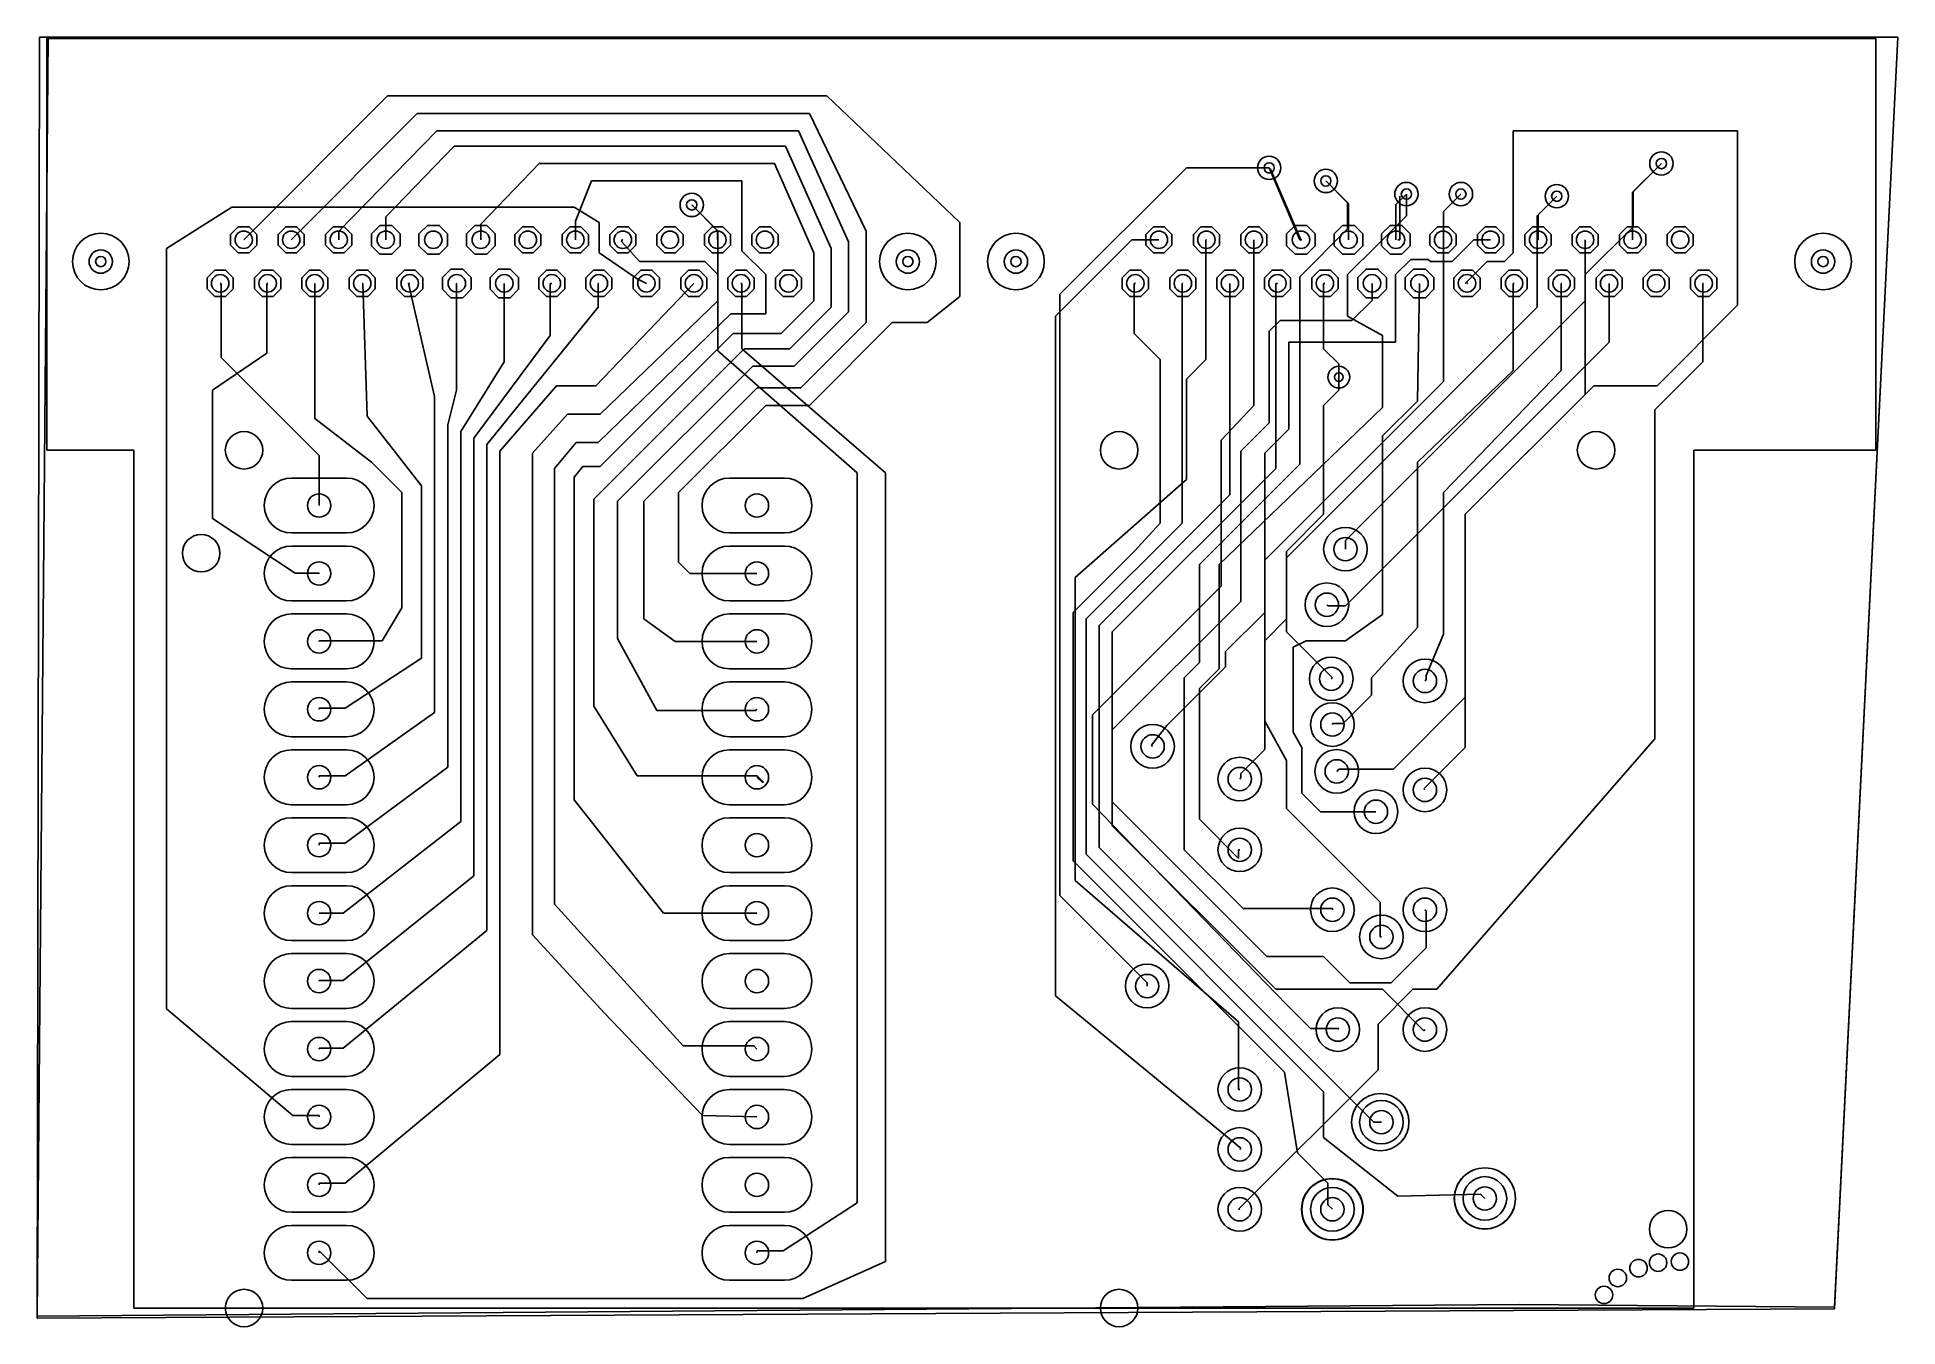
# Model space of a CAD drawing. Extents: x -1 to 108, y 1 to 77.
import ezdxf

# ---------------------------------------------------------------- set-up
doc = ezdxf.new("R2010")
doc.units = 0
for name, color, linetype in [('1', 14, 'CONTINUOUS'), ('16', 174, 'CONTINUOUS'), ('17', 94, 'CONTINUOUS'), ('18', 94, 'CONTINUOUS'), ('20', 178, 'CONTINUOUS'), ('44', 251, 'CONTINUOUS')]:
    doc.layers.add(name, color=color, linetype=linetype)

# ---------------------------------------------------------------- blocks, each defined once
blk = doc.blocks.new('ROUNDP')
blk.add_circle((0, 0), 0.5)
blk = doc.blocks.new('OCTAGONP')
blk.add_lwpolyline([(-0.5, -0.2071), (-0.5, 0.2071), (-0.2071, 0.5), (0.2071, 0.5), (0.5, 0.2071), (0.5, -0.2071), (0.2071, -0.5), (-0.2071, -0.5)], close=True)
blk = doc.blocks.new('LONGP100')
blk.add_lwpolyline([(-0.5, -0.5), (0.5, -0.5, 1), (0.5, 0.5), (-0.5, 0.5, 1)], format="xyb", close=True)
blk = doc.blocks.new('ROUNDV')
blk.add_circle((0, 0), 0.5)

msp = doc.modelspace()

# ---------------------------------------------------------------- linework, layer by layer
at = {"layer": '1'}
for p, q in [((-0.555, 1.905), (-0.428, 76.578)), ((-0.428, 76.578), (107.885, 76.578)), ((107.885, 76.578), (104.202, 2.445)), ((85.471, 64.008), (85.471, 71.12)), ((85.471, 71.12), (98.552, 71.12)), ((98.552, 71.12), (98.552, 60.96)), ((59.055, 61.595), (66.421, 68.961)), ((71.247, 68.961), (66.421, 68.961)), ((73.025, 64.77), (71.247, 68.961)), ((94.107, 69.215), (92.456, 67.564)), ((74.549, 68.199), (75.819, 66.929)), ((78.867, 64.77), (78.867, 67.31)), ((79.248, 67.437), (79.248, 66.167)), ((82.423, 67.437), (81.407, 66.421)), ((88.011, 67.31), (86.868, 66.167)), ((92.456, 67.564), (92.456, 65.532)), ((6.985, 64.262), (10.795, 66.675)), ((10.795, 66.675), (30.734, 66.675)), ((30.734, 66.675), (32.1945, 65.786)), ((37.592, 66.802), (39.116, 65.278)), ((75.819, 66.929), (75.819, 65.405)), ((79.248, 66.167), (77.851, 64.77)), ((81.407, 66.421), (81.407, 56.515)), ((86.868, 66.167), (86.868, 60.833)), ((32.1945, 65.786), (32.1945, 64.008)), ((39.116, 65.278), (39.116, 58.293)), ((73.025, 62.611), (75.819, 65.405)), ((89.662, 62.738), (92.456, 65.532)), ((6.985, 19.939), (6.985, 64.262)), ((32.1945, 64.008), (34.417, 62.484)), ((73.152, 64.77), (73.025, 64.77)), ((75.819, 62.738), (77.5335, 64.4525)), ((77.5335, 64.4525), (77.851, 64.77)), ((78.74, 64.77), (78.867, 64.77)), ((84.963, 63.5), (85.471, 64.008)), ((82.7405, 62.2935), (83.947, 63.5)), ((83.947, 63.5), (84.963, 63.5)), ((10.16, 62.23), (10.1092, 62.23)), ((10.16, 57.912), (10.16, 62.23)), ((34.417, 62.484), (34.9504, 62.23)), ((40.513, 62.23), (40.4622, 62.23)), ((40.513, 58.42), (40.513, 62.23)), ((63.373, 59.309), (63.373, 62.23)), ((63.373, 62.23), (63.4492, 62.23)), ((66.167, 48.26), (66.167, 62.23)), ((66.167, 62.23), (66.2178, 62.23)), ((68.961, 49.911), (68.961, 62.23)), ((71.628, 51.435), (71.628, 62.23)), ((71.628, 62.23), (71.7296, 62.23)), ((73.025, 51.689), (73.025, 62.611)), ((74.422, 58.42), (74.422, 62.23)), ((74.422, 62.23), (74.4982, 62.23)), ((75.819, 60.325), (75.819, 62.738)), ((82.677, 62.23), (82.7405, 62.2935)), ((82.804, 62.23), (82.7405, 62.2935)), ((82.804, 62.23), (82.7786, 62.23)), ((89.662, 61.214), (89.662, 62.738)), ((91.059, 58.801), (91.059, 62.23)), ((59.055, 26.543), (59.055, 61.595)), ((72.263, 46.228), (86.868, 60.833)), ((75.692, 47.244), (89.662, 61.214)), ((98.552, 60.96), (93.853, 56.261)), ((77.851, 59.182), (75.819, 60.325)), ((64.897, 57.785), (63.373, 59.309)), ((75.692, 43.434), (91.059, 58.801)), ((77.851, 54.991), (77.851, 59.182)), ((15.875, 52.197), (10.16, 57.912)), ((47.244, 51.181), (39.116, 58.293)), ((48.895, 51.181), (40.513, 58.42)), ((64.897, 48.26), (64.897, 57.785)), ((75.311, 57.531), (74.422, 58.42)), ((75.311, 56.769), (75.311, 57.531)), ((70.993, 46.101), (81.407, 56.515)), ((90.17, 56.261), (82.677, 48.768)), ((93.853, 56.261), (90.17, 56.261)), ((68.326, 45.847), (77.851, 54.991)), ((15.875, 49.28), (15.875, 52.197)), ((47.244, 8.636), (47.244, 51.181)), ((48.895, 5.207), (48.895, 51.181)), ((62.103, 41.91), (71.628, 51.435)), ((67.183, 45.847), (73.025, 51.689)), ((61.341, 42.291), (68.961, 49.911)), ((60.579, 42.672), (66.167, 48.26)), ((63.373, 46.609), (64.897, 48.26)), ((82.677, 48.768), (82.677, 35.179)), ((75.692, 46.736), (75.692, 47.244)), ((59.817, 43.053), (63.373, 46.609)), ((67.183, 40.132), (67.183, 45.847)), ((68.326, 39.751), (68.326, 45.847)), ((70.993, 35.052), (70.993, 46.101)), ((72.263, 41.91), (72.263, 46.228)), ((74.676, 43.434), (74.6125, 43.4975)), ((74.676, 43.434), (75.692, 43.434)), ((59.817, 28.575), (59.817, 43.053)), ((60.579, 28.956), (60.579, 42.672)), ((61.341, 29.337), (61.341, 42.291)), ((62.103, 30.607), (62.103, 41.91)), ((74.93, 39.243), (72.263, 41.91)), ((66.294, 39.243), (67.183, 40.132)), ((66.294, 29.21), (66.294, 39.243)), ((67.183, 38.608), (68.326, 39.751)), ((74.93, 39.243), (74.8665, 39.1795)), ((67.183, 30.988), (67.183, 38.608)), ((69.596, 33.655), (70.993, 35.052)), ((80.264, 32.766), (82.677, 35.179)), ((69.596, 33.401), (69.596, 33.655)), ((69.596, 33.401), (69.5325, 33.3375)), ((80.264, 32.766), (80.3275, 32.7025)), ((71.628, 21.082), (62.103, 30.607)), ((69.469, 28.702), (67.183, 30.988)), ((77.343, 13.335), (61.341, 29.337)), ((72.136, 16.256), (59.817, 28.575)), ((74.422, 15.113), (60.579, 28.956)), ((69.723, 25.781), (66.294, 29.21)), ((69.469, 29.21), (69.469, 28.702)), ((69.469, 29.21), (69.5325, 29.21)), ((64.135, 21.463), (59.055, 26.543)), ((74.93, 25.781), (69.723, 25.781)), ((74.93, 25.781), (74.93, 25.7175)), ((64.135, 21.2725), (64.135, 21.463)), ((77.851, 21.082), (71.628, 21.082)), ((80.264, 18.669), (77.851, 21.082)), ((14.351, 13.716), (6.985, 19.939)), ((80.264, 18.669), (80.3275, 18.7325)), ((72.898, 11.557), (72.136, 16.256)), ((74.422, 12.446), (74.422, 15.113)), ((15.875, 13.716), (14.351, 13.716)), ((15.875, 13.716), (15.875, 13.64)), ((77.7875, 13.335), (77.343, 13.335)), ((78.74, 9.017), (74.422, 12.446)), ((74.676, 9.779), (72.898, 11.557)), ((74.676, 8.509), (74.676, 9.779)), ((83.566, 9.144), (78.74, 9.017)), ((83.82, 8.89), (83.566, 9.144)), ((42.926, 5.842), (47.244, 8.636)), ((74.93, 8.255), (74.676, 8.509)), ((15.875, 5.842), (18.669, 3.048)), ((15.875, 5.842), (15.875, 5.72)), ((41.402, 5.842), (41.395, 5.72)), ((41.402, 5.842), (42.926, 5.842)), ((44.069, 3.048), (48.895, 5.207)), ((104.202, 2.445), (-0.555, 1.905)), ((18.669, 3.048), (44.069, 3.048))]:
    msp.add_line(p, q, dxfattribs=at)
for centre, radius in [((77.724, 13.335), 1.6704), ((74.93, 8.255), 1.778), ((83.82, 8.89), 1.778)]:
    msp.add_circle(centre, radius, dxfattribs=at)
at = {"layer": '16'}
for p, q in [((-0.555, 2.032), (0.08, 76.578)), ((0.08, 76.578), (107.885, 76.578)), ((107.885, 76.578), (104.202, 2.557)), ((19.8628, 73.152), (11.4808, 64.77)), ((45.466, 73.152), (19.8628, 73.152)), ((53.213, 65.786), (45.466, 73.152)), ((21.59, 72.136), (14.2494, 64.77)), ((44.45, 72.136), (21.59, 72.136)), ((47.752, 65.278), (44.45, 72.136)), ((17.018, 65.278), (22.733, 71.12)), ((22.733, 71.12), (43.815, 71.12)), ((43.815, 71.12), (46.736, 64.643)), ((19.7612, 66.1162), (23.749, 70.231)), ((23.749, 70.231), (43.053, 70.231)), ((43.053, 70.231), (45.72, 64.262)), ((25.2984, 65.6844), (28.702, 69.215)), ((28.702, 69.215), (42.418, 69.215)), ((42.418, 69.215), (44.704, 64.008)), ((71.3232, 68.8848), (71.247, 68.961)), ((73.1012, 64.77), (71.3232, 68.8848)), ((92.4306, 67.5386), (94.107, 69.215)), ((30.8102, 65.8622), (31.75, 68.199)), ((31.75, 68.199), (40.513, 68.199)), ((40.513, 68.199), (40.513, 64.135)), ((75.8698, 66.8782), (74.549, 68.199)), ((78.6384, 66.8274), (79.248, 67.437)), ((81.407, 66.421), (82.423, 67.437)), ((86.9188, 66.2178), (88.011, 67.31)), ((92.4306, 64.77), (92.4306, 67.5386)), ((39.0906, 65.3034), (37.592, 66.802)), ((75.8698, 64.77), (75.8698, 66.8782)), ((78.6384, 64.77), (78.6384, 66.8274)), ((81.407, 64.77), (81.407, 66.421)), ((86.9188, 64.77), (86.9188, 66.2178)), ((17.018, 64.77), (17.018, 65.278)), ((19.7612, 64.77), (19.7612, 66.1162)), ((25.2984, 64.77), (25.2984, 65.6844)), ((30.8102, 64.77), (30.8102, 65.8622)), ((39.0906, 64.77), (39.0906, 65.3034)), ((47.752, 59.944), (47.752, 65.278)), ((53.213, 61.468), (53.213, 65.786)), ((33.528, 64.77), (33.5788, 64.77)), ((33.528, 64.77), (33.528, 64.643)), ((33.528, 64.643), (34.544, 63.5)), ((40.513, 64.135), (41.91, 62.738)), ((44.704, 64.008), (44.704, 61.214)), ((45.72, 64.262), (45.72, 60.833)), ((46.736, 64.643), (46.736, 60.579)), ((58.801, 60.325), (63.246, 64.77)), ((63.246, 64.77), (64.8208, 64.77)), ((67.564, 57.785), (67.564, 64.77)), ((67.564, 64.77), (67.5894, 64.77)), ((70.358, 55.118), (70.358, 64.77)), ((81.915, 63.5), (83.185, 64.77)), ((83.185, 64.77), (84.1502, 64.77)), ((89.662, 55.753), (89.662, 64.77)), ((34.544, 63.5), (38.354, 63.5)), ((38.354, 63.5), (39.116, 62.738)), ((78.613, 62.738), (79.502, 63.627)), ((79.502, 63.627), (80.518, 63.627)), ((80.518, 63.627), (80.645, 63.5)), ((80.645, 63.5), (81.915, 63.5)), ((12.827, 58.166), (12.827, 62.23)), ((12.827, 62.23), (12.8778, 62.23)), ((15.621, 54.356), (15.621, 62.23)), ((18.415, 62.23), (18.3896, 62.23)), ((18.669, 54.483), (18.415, 62.23)), ((22.606, 55.626), (21.082, 62.23)), ((21.082, 62.23), (21.1582, 62.23)), ((23.876, 56.007), (23.876, 62.23)), ((23.876, 62.23), (23.9014, 62.23)), ((26.67, 57.658), (26.67, 62.23)), ((29.337, 59.182), (29.337, 62.23)), ((29.337, 62.23), (29.4386, 62.23)), ((32.004, 56.261), (37.719, 62.23)), ((32.131, 60.833), (32.131, 62.23)), ((32.131, 62.23), (32.1818, 62.23)), ((39.116, 62.738), (39.116, 61.214)), ((41.91, 62.738), (41.91, 60.452)), ((77.2414, 62.23), (77.2414, 61.2394)), ((78.613, 58.801), (78.613, 62.738)), ((79.883, 55.372), (80.01, 62.23)), ((85.471, 57.15), (85.471, 62.23)), ((85.471, 62.23), (85.5218, 62.23)), ((88.265, 57.15), (88.265, 62.23)), ((88.265, 62.23), (88.2904, 62.23)), ((96.52, 57.658), (96.52, 62.23)), ((96.52, 62.23), (96.5708, 62.23)), ((25.654, 52.832), (32.131, 60.833)), ((39.116, 61.214), (32.258, 54.61)), ((44.704, 61.214), (42.799, 59.309)), ((45.72, 60.833), (43.307, 58.42)), ((51.308, 59.944), (53.213, 61.468)), ((77.2414, 61.2394), (76.073, 60.071)), ((39.878, 60.452), (32.131, 52.959)), ((41.91, 60.452), (39.878, 60.452)), ((46.736, 60.579), (43.561, 57.404)), ((43.942, 56.134), (47.752, 59.944)), ((44.45, 55.118), (49.276, 59.944)), ((49.276, 59.944), (51.308, 59.944)), ((58.801, 20.701), (58.801, 60.325)), ((71.882, 60.071), (71.247, 59.436)), ((76.073, 60.071), (71.882, 60.071)), ((24.892, 53.213), (29.337, 59.182)), ((40.005, 59.309), (32.258, 51.562)), ((42.799, 59.309), (40.005, 59.309)), ((71.247, 59.436), (71.247, 54.102)), ((72.39, 53.721), (72.39, 58.801)), ((72.39, 58.801), (78.613, 58.801)), ((9.652, 56.007), (12.827, 58.166)), ((24.13, 53.594), (26.67, 57.658)), ((40.64, 58.42), (31.877, 49.657)), ((43.307, 58.42), (40.64, 58.42)), ((66.421, 56.642), (67.564, 57.785)), ((93.726, 54.864), (96.52, 57.658)), ((41.148, 57.404), (33.274, 49.53)), ((43.561, 57.404), (41.148, 57.404)), ((66.421, 50.8), (66.421, 56.642)), ((75.311, 56.007), (75.311, 56.769)), ((79.883, 51.816), (85.471, 57.15)), ((81.407, 50.038), (88.265, 57.15)), ((9.652, 48.514), (9.652, 56.007)), ((22.606, 37.211), (22.606, 55.626)), ((23.368, 53.975), (23.876, 56.007)), ((26.416, 52.451), (29.718, 56.261)), ((29.718, 56.261), (32.004, 56.261)), ((34.798, 49.53), (41.402, 56.134)), ((41.402, 56.134), (43.942, 56.134)), ((74.422, 55.118), (75.311, 56.007)), ((77.851, 53.34), (79.883, 55.372)), ((82.677, 48.768), (89.662, 55.753)), ((18.923, 51.816), (15.621, 54.356)), ((21.844, 50.419), (18.669, 54.483)), ((28.321, 52.324), (30.353, 54.61)), ((30.353, 54.61), (32.258, 54.61)), ((36.83, 50.038), (41.91, 55.118)), ((41.91, 55.118), (44.45, 55.118)), ((68.453, 53.086), (70.358, 55.118)), ((74.422, 48.768), (74.422, 55.118)), ((93.726, 35.687), (93.726, 54.864)), ((23.368, 34.036), (23.368, 53.975)), ((24.13, 30.861), (24.13, 53.594)), ((24.892, 27.686), (24.892, 53.213)), ((71.247, 54.102), (69.596, 52.451)), ((70.993, 52.324), (72.39, 53.721)), ((77.851, 42.926), (77.851, 53.34)), ((25.654, 24.511), (25.654, 52.832)), ((26.416, 17.272), (26.416, 52.451)), ((28.321, 24.257), (28.321, 52.324)), ((30.861, 52.959), (29.591, 51.435)), ((32.131, 52.959), (30.861, 52.959)), ((68.453, 44.577), (68.453, 53.086)), ((69.596, 52.451), (69.596, 43.688)), ((70.993, 43.053), (70.993, 52.324)), ((20.701, 50.038), (18.923, 51.816)), ((29.591, 51.435), (29.591, 26.035)), ((31.242, 51.562), (30.734, 50.927)), ((32.258, 51.562), (31.242, 51.562)), ((79.883, 42.164), (79.883, 51.816)), ((20.701, 43.307), (20.701, 50.038)), ((21.844, 40.386), (21.844, 50.419)), ((30.734, 50.927), (30.734, 32.131)), ((36.83, 45.974), (36.83, 50.038)), ((59.944, 45.085), (66.421, 50.8)), ((81.407, 41.783), (81.407, 50.038)), ((31.877, 49.657), (31.877, 37.592)), ((33.274, 49.53), (33.274, 41.529)), ((34.798, 42.672), (34.798, 49.53)), ((14.478, 45.339), (9.652, 48.514)), ((72.263, 46.609), (74.422, 48.768)), ((82.677, 38.1), (82.677, 48.768)), ((37.484, 45.32), (36.83, 45.974)), ((72.263, 42.672), (72.263, 46.609)), ((15.875, 45.339), (14.478, 45.339)), ((15.875, 45.339), (15.875, 45.32)), ((41.395, 45.32), (37.484, 45.32)), ((59.944, 27.432), (59.944, 45.085)), ((60.96, 37.084), (68.453, 44.577)), ((69.596, 43.688), (62.103, 36.195)), ((19.558, 41.402), (20.701, 43.307)), ((36.618, 41.36), (34.798, 42.672)), ((68.707, 40.767), (70.993, 43.053)), ((70.993, 41.402), (72.263, 42.672)), ((77.851, 42.926), (75.692, 41.402)), ((15.875, 41.402), (19.558, 41.402)), ((15.875, 41.402), (15.875, 41.36)), ((33.274, 41.529), (35.56, 37.338)), ((41.395, 41.36), (36.618, 41.36)), ((70.993, 36.703), (70.993, 41.402)), ((73.406, 41.402), (72.644, 41.021)), ((75.692, 41.402), (73.406, 41.402)), ((77.216, 39.243), (79.883, 42.164)), ((80.391, 39.37), (81.407, 41.783)), ((17.399, 37.465), (21.844, 40.386)), ((68.707, 39.878), (68.707, 40.767)), ((72.644, 41.021), (72.644, 36.068)), ((65.278, 36.449), (68.707, 39.878)), ((77.216, 38.227), (77.216, 39.243)), ((80.391, 39.116), (80.3275, 39.0525)), ((80.391, 39.116), (80.391, 39.37)), ((75.565, 36.576), (77.216, 38.227)), ((78.486, 33.909), (82.677, 38.1)), ((15.875, 37.465), (17.399, 37.465)), ((15.875, 37.465), (15.875, 37.4)), ((17.399, 33.528), (22.606, 37.211)), ((31.877, 37.592), (34.417, 33.528)), ((35.56, 37.338), (41.333, 37.338)), ((41.333, 37.338), (41.395, 37.4)), ((60.96, 31.877), (60.96, 37.084)), ((62.103, 36.195), (62.103, 32.004)), ((64.389, 35.306), (65.278, 36.449)), ((72.263, 34.417), (70.993, 36.703)), ((72.644, 36.068), (73.152, 35.179)), ((74.93, 36.576), (75.565, 36.576)), ((74.93, 36.576), (74.93, 36.5125)), ((64.389, 35.306), (64.4525, 35.2425)), ((73.152, 35.179), (73.152, 32.512)), ((81.026, 21.082), (93.726, 35.687)), ((17.399, 29.591), (23.368, 34.036)), ((72.263, 31.623), (72.263, 34.417)), ((75.184, 33.782), (75.311, 33.909)), ((75.311, 33.909), (78.486, 33.909)), ((15.875, 33.528), (17.399, 33.528)), ((15.875, 33.528), (15.875, 33.44)), ((34.417, 33.528), (41.402, 33.528)), ((41.688, 33.147), (41.395, 33.44)), ((41.402, 33.528), (41.783, 33.147)), ((41.783, 33.147), (41.688, 33.147)), ((30.734, 32.131), (35.941, 25.527)), ((72.263, 20.193), (60.96, 31.877)), ((62.103, 32.004), (71.12, 22.987)), ((77.724, 26.162), (72.263, 31.623)), ((73.152, 32.512), (74.2315, 31.4325)), ((17.272, 25.527), (24.13, 30.861)), ((74.2315, 31.4325), (77.47, 31.4325)), ((15.875, 29.591), (17.399, 29.591)), ((15.875, 29.591), (15.875, 29.48)), ((17.272, 21.59), (24.892, 27.686)), ((69.469, 19.177), (59.944, 27.432)), ((29.591, 26.035), (37.084, 17.78)), ((77.724, 24.13), (77.724, 26.162)), ((15.875, 25.527), (17.272, 25.527)), ((15.875, 25.527), (15.875, 25.52)), ((35.941, 25.527), (41.388, 25.527)), ((41.388, 25.527), (41.395, 25.52)), ((80.391, 25.654), (80.3275, 25.7175)), ((80.391, 23.495), (80.391, 25.654)), ((17.272, 17.653), (25.654, 24.511)), ((32.512, 19.685), (28.321, 24.257)), ((77.724, 24.13), (77.7875, 24.13)), ((71.12, 22.987), (74.422, 22.987)), ((74.422, 22.987), (75.946, 21.463)), ((78.359, 21.463), (80.391, 23.495)), ((15.875, 21.59), (17.272, 21.59)), ((15.875, 21.59), (15.875, 21.56)), ((69.596, 11.811), (58.801, 20.701)), ((75.946, 21.463), (78.359, 21.463)), ((77.597, 19.05), (79.629, 21.082)), ((79.629, 21.082), (81.026, 21.082)), ((38.227, 13.716), (32.512, 19.685)), ((73.66, 18.796), (72.263, 20.193)), ((69.469, 15.24), (69.469, 19.177)), ((75.311, 18.796), (73.66, 18.796)), ((75.311, 18.796), (75.2475, 18.7325)), ((77.597, 16.383), (77.597, 19.05)), ((15.875, 17.653), (17.272, 17.653)), ((15.875, 17.653), (15.875, 17.6)), ((37.084, 17.78), (41.215, 17.78)), ((41.215, 17.78), (41.395, 17.6)), ((17.399, 9.779), (26.416, 17.272)), ((69.469, 8.255), (77.597, 16.383)), ((69.469, 15.24), (69.5325, 15.24)), ((38.227, 13.716), (41.395, 13.64)), ((69.596, 11.811), (69.5325, 11.7475)), ((15.875, 9.779), (17.399, 9.779)), ((15.875, 9.779), (15.875, 9.68)), ((69.469, 8.255), (69.5325, 8.255)), ((85.836, 2.699), (-0.555, 2.032)), ((104.202, 2.557), (85.836, 2.699))]:
    msp.add_line(p, q, dxfattribs=at)
for centre, radius in [((74.93, 8.255), 1.7961), ((83.82, 8.89), 1.7825)]:
    msp.add_circle(centre, radius, dxfattribs=at)
at = {"layer": '20'}
for p, q in [((106.603, 76.5), (0, 76.5)), ((0, 76.5), (0, 52.5)), ((106.603, 52.5), (106.603, 76.5)), ((0, 52.5), (5.08, 52.5)), ((5.08, 52.5), (5.08, 2.5)), ((96, 2.5), (96, 52.5)), ((96, 52.5), (106.603, 52.5)), ((5.08, 2.5), (96, 2.5))]:
    msp.add_line(p, q, dxfattribs=at)
for centre, radius in [((3.1496, 63.5), 1.651), ((50.1904, 63.5), 1.651), ((56.4896, 63.5), 1.651), ((103.5304, 63.5), 1.651), ((11.5, 52.5), 1.0922), ((62.5, 52.5), 1.0922), ((90.3, 52.5), 1.0922), ((9, 46.5), 1.0922), ((94.5, 7.1), 1.0922), ((94.5, 7.1), 1.0922), ((93.9165, 5.1435), 0.508), ((95.1865, 5.207), 0.508), ((91.567, 4.2545), 0.508), ((92.7735, 4.826), 0.508), ((11.5, 2.5), 1.0922), ((62.5, 2.5), 1.0922), ((90.7605, 3.2655), 0.508)]:
    msp.add_circle(centre, radius, dxfattribs=at)
at = {"layer": '44'}
for centre, radius in [((94.107, 69.215), 0.3), ((71.247, 68.961), 0.3), ((74.549, 68.199), 0.3), ((79.248, 67.437), 0.3), ((82.423, 67.437), 0.3), ((88.011, 67.31), 0.3), ((37.592, 66.802), 0.3), ((11.4808, 64.77), 0.508), ((14.2494, 64.77), 0.508), ((17.018, 64.77), 0.508), ((19.7612, 64.77), 0.508), ((22.5298, 64.77), 0.508), ((25.2984, 64.77), 0.508), ((28.0416, 64.77), 0.508), ((30.8102, 64.77), 0.508), ((33.5788, 64.77), 0.508), ((36.322, 64.77), 0.508), ((39.0906, 64.77), 0.508), ((41.8592, 64.77), 0.508), ((64.8208, 64.77), 0.508), ((67.5894, 64.77), 0.508), ((70.358, 64.77), 0.508), ((73.1012, 64.77), 0.508), ((75.8698, 64.77), 0.508), ((78.6384, 64.77), 0.508), ((81.3816, 64.77), 0.508), ((84.1502, 64.77), 0.508), ((86.9188, 64.77), 0.508), ((89.662, 64.77), 0.508), ((92.4306, 64.77), 0.508), ((95.1992, 64.77), 0.508), ((3.1496, 63.5), 0.3), ((50.1904, 63.5), 0.3), ((56.4896, 63.5), 0.3), ((103.5304, 63.5), 0.3), ((10.1092, 62.23), 0.508), ((12.8778, 62.23), 0.508), ((15.621, 62.23), 0.508), ((18.3896, 62.23), 0.508), ((21.1582, 62.23), 0.508), ((23.9014, 62.23), 0.508), ((26.67, 62.23), 0.508), ((29.4386, 62.23), 0.508), ((32.1818, 62.23), 0.508), ((34.9504, 62.23), 0.508), ((37.719, 62.23), 0.508), ((40.4622, 62.23), 0.508), ((43.2308, 62.23), 0.508), ((63.4492, 62.23), 0.508), ((66.2178, 62.23), 0.508), ((68.961, 62.23), 0.508), ((71.7296, 62.23), 0.508), ((74.4982, 62.23), 0.508), ((77.2414, 62.23), 0.508), ((80.01, 62.23), 0.508), ((82.7786, 62.23), 0.508), ((85.5218, 62.23), 0.508), ((88.2904, 62.23), 0.508), ((91.059, 62.23), 0.508), ((93.8022, 62.23), 0.508), ((96.5708, 62.23), 0.508), ((75.311, 56.769), 0.254), ((15.875, 49.28), 0.68), ((41.395, 49.28), 0.68), ((75.692, 46.736), 0.68), ((15.875, 45.32), 0.68), ((41.395, 45.32), 0.68), ((74.6125, 43.4975), 0.68), ((15.875, 41.36), 0.68), ((41.395, 41.36), 0.68), ((74.8665, 39.1795), 0.68), ((80.3275, 39.0525), 0.68), ((15.875, 37.4), 0.68), ((41.395, 37.4), 0.68), ((74.93, 36.5125), 0.68), ((64.4525, 35.2425), 0.68), ((15.875, 33.44), 0.68), ((41.395, 33.44), 0.68), ((69.5325, 33.3375), 0.68), ((75.184, 33.782), 0.68), ((80.3275, 32.7025), 0.68), ((77.47, 31.4325), 0.68), ((15.875, 29.48), 0.68), ((41.395, 29.48), 0.68), ((69.5325, 29.21), 0.68), ((15.875, 25.52), 0.68), ((41.395, 25.52), 0.68), ((74.93, 25.7175), 0.68), ((80.3275, 25.7175), 0.68), ((77.7875, 24.13), 0.68), ((15.875, 21.56), 0.68), ((41.395, 21.56), 0.68), ((64.135, 21.2725), 0.68), ((75.2475, 18.7325), 0.68), ((80.3275, 18.7325), 0.68), ((15.875, 17.6), 0.68), ((41.395, 17.6), 0.68), ((69.5325, 15.24), 0.68), ((15.875, 13.64), 0.68), ((41.395, 13.64), 0.68), ((77.7875, 13.335), 0.68), ((69.5325, 11.7475), 0.68), ((15.875, 9.68), 0.68), ((41.395, 9.68), 0.68), ((69.5325, 8.255), 0.68), ((74.93, 8.255), 0.68), ((83.82, 8.89), 0.68), ((15.875, 5.72), 0.68), ((41.395, 5.72), 0.68)]:
    msp.add_circle(centre, radius, dxfattribs=at)

# ---------------------------------------------------------------- block references
at = {"layer": '17'}
for p, xscale, yscale in [((11.4808, 64.77), 1.524, 1.524), ((11.4808, 64.77), 1.524, 1.524), ((14.2494, 64.77), 1.524, 1.524), ((14.2494, 64.77), 1.524, 1.524), ((17.018, 64.77), 1.524, 1.524), ((17.018, 64.77), 1.524, 1.524), ((19.7612, 64.77), 1.67, 1.67), ((19.7612, 64.77), 1.67, 1.67), ((22.5298, 64.77), 1.67, 1.67), ((22.5298, 64.77), 1.67, 1.67), ((25.2984, 64.77), 1.67, 1.67), ((25.2984, 64.77), 1.67, 1.67), ((28.0416, 64.77), 1.524, 1.524), ((28.0416, 64.77), 1.524, 1.524), ((30.8102, 64.77), 1.524, 1.524), ((30.8102, 64.77), 1.524, 1.524), ((33.5788, 64.77), 1.524, 1.524), ((33.5788, 64.77), 1.524, 1.524), ((36.322, 64.77), 1.524, 1.524), ((36.322, 64.77), 1.524, 1.524), ((39.0906, 64.77), 1.524, 1.524), ((39.0906, 64.77), 1.524, 1.524), ((41.8592, 64.77), 1.524, 1.524), ((41.8592, 64.77), 1.524, 1.524), ((64.8208, 64.77), 1.524, 1.524), ((64.8208, 64.77), 1.524, 1.524), ((67.5894, 64.77), 1.524, 1.524), ((67.5894, 64.77), 1.524, 1.524), ((70.358, 64.77), 1.524, 1.524), ((70.358, 64.77), 1.524, 1.524), ((73.1012, 64.77), 1.67, 1.67), ((73.1012, 64.77), 1.67, 1.67), ((75.8698, 64.77), 1.67, 1.67), ((75.8698, 64.77), 1.67, 1.67), ((78.6384, 64.77), 1.67, 1.67), ((78.6384, 64.77), 1.67, 1.67), ((81.3816, 64.77), 1.524, 1.524), ((81.3816, 64.77), 1.524, 1.524), ((84.1502, 64.77), 1.524, 1.524), ((84.1502, 64.77), 1.524, 1.524), ((86.9188, 64.77), 1.524, 1.524), ((86.9188, 64.77), 1.524, 1.524), ((89.662, 64.77), 1.524, 1.524), ((89.662, 64.77), 1.524, 1.524), ((92.4306, 64.77), 1.524, 1.524), ((92.4306, 64.77), 1.524, 1.524), ((95.1992, 64.77), 1.524, 1.524), ((95.1992, 64.77), 1.524, 1.524), ((10.1092, 62.23), 1.524, 1.524), ((10.1092, 62.23), 1.524, 1.524), ((12.8778, 62.23), 1.524, 1.524), ((12.8778, 62.23), 1.524, 1.524), ((15.621, 62.23), 1.524, 1.524), ((15.621, 62.23), 1.524, 1.524), ((18.3896, 62.23), 1.524, 1.524), ((18.3896, 62.23), 1.524, 1.524), ((21.1582, 62.23), 1.524, 1.524), ((21.1582, 62.23), 1.524, 1.524), ((23.9014, 62.23), 1.67, 1.67), ((23.9014, 62.23), 1.67, 1.67), ((26.67, 62.23), 1.67, 1.67), ((26.67, 62.23), 1.67, 1.67), ((29.4386, 62.23), 1.524, 1.524), ((29.4386, 62.23), 1.524, 1.524), ((32.1818, 62.23), 1.524, 1.524), ((32.1818, 62.23), 1.524, 1.524), ((34.9504, 62.23), 1.524, 1.524), ((34.9504, 62.23), 1.524, 1.524), ((37.719, 62.23), 1.524, 1.524), ((37.719, 62.23), 1.524, 1.524), ((40.4622, 62.23), 1.524, 1.524), ((40.4622, 62.23), 1.524, 1.524), ((43.2308, 62.23), 1.524, 1.524), ((43.2308, 62.23), 1.524, 1.524), ((63.4492, 62.23), 1.524, 1.524), ((63.4492, 62.23), 1.524, 1.524), ((66.2178, 62.23), 1.524, 1.524), ((66.2178, 62.23), 1.524, 1.524), ((68.961, 62.23), 1.524, 1.524), ((68.961, 62.23), 1.524, 1.524), ((71.7296, 62.23), 1.524, 1.524), ((71.7296, 62.23), 1.524, 1.524), ((74.4982, 62.23), 1.524, 1.524), ((74.4982, 62.23), 1.524, 1.524), ((77.2414, 62.23), 1.67, 1.67), ((77.2414, 62.23), 1.67, 1.67), ((80.01, 62.23), 1.67, 1.67), ((80.01, 62.23), 1.67, 1.67), ((82.7786, 62.23), 1.524, 1.524), ((82.7786, 62.23), 1.524, 1.524), ((85.5218, 62.23), 1.524, 1.524), ((85.5218, 62.23), 1.524, 1.524), ((88.2904, 62.23), 1.524, 1.524), ((88.2904, 62.23), 1.524, 1.524), ((91.059, 62.23), 1.524, 1.524), ((91.059, 62.23), 1.524, 1.524), ((93.8022, 62.23), 1.524, 1.524), ((93.8022, 62.23), 1.524, 1.524), ((96.5708, 62.23), 1.524, 1.524), ((96.5708, 62.23), 1.524, 1.524)]:
    msp.add_blockref('OCTAGONP', p, dxfattribs=dict(at, xscale=xscale, yscale=yscale))
at = {"layer": '17', "rotation": 180}
for name, p, xscale, yscale in [('LONGP100', (15.875, 49.28), 3.2, 3.2), ('LONGP100', (15.875, 49.28), 3.2, 3.2), ('LONGP100', (41.395, 49.28), 3.2, 3.2), ('LONGP100', (41.395, 49.28), 3.2, 3.2), ('ROUNDP', (75.692, 46.736), 2.54, 2.54), ('ROUNDP', (75.692, 46.736), 2.54, 2.54), ('LONGP100', (15.875, 45.32), 3.2, 3.2), ('LONGP100', (15.875, 45.32), 3.2, 3.2), ('LONGP100', (41.395, 45.32), 3.2, 3.2), ('LONGP100', (41.395, 45.32), 3.2, 3.2), ('ROUNDP', (74.6125, 43.4975), 2.54, 2.54), ('ROUNDP', (74.6125, 43.4975), 2.54, 2.54), ('LONGP100', (15.875, 41.36), 3.2, 3.2), ('LONGP100', (15.875, 41.36), 3.2, 3.2), ('LONGP100', (41.395, 41.36), 3.2, 3.2), ('LONGP100', (41.395, 41.36), 3.2, 3.2), ('ROUNDP', (74.8665, 39.1795), 2.54, 2.54), ('ROUNDP', (74.8665, 39.1795), 2.54, 2.54), ('ROUNDP', (80.3275, 39.0525), 2.54, 2.54), ('ROUNDP', (80.3275, 39.0525), 2.54, 2.54), ('LONGP100', (15.875, 37.4), 3.2, 3.2), ('LONGP100', (15.875, 37.4), 3.2, 3.2), ('LONGP100', (41.395, 37.4), 3.2, 3.2), ('LONGP100', (41.395, 37.4), 3.2, 3.2), ('ROUNDP', (74.93, 36.5125), 2.54, 2.54), ('ROUNDP', (74.93, 36.5125), 2.54, 2.54), ('ROUNDP', (64.4525, 35.2425), 2.54, 2.54), ('ROUNDP', (64.4525, 35.2425), 2.54, 2.54), ('LONGP100', (15.875, 33.44), 3.2, 3.2), ('LONGP100', (15.875, 33.44), 3.2, 3.2), ('LONGP100', (41.395, 33.44), 3.2, 3.2), ('LONGP100', (41.395, 33.44), 3.2, 3.2), ('ROUNDP', (75.184, 33.782), 2.54, 2.54), ('ROUNDP', (75.184, 33.782), 2.54, 2.54), ('ROUNDP', (69.5325, 33.3375), 2.54, 2.54), ('ROUNDP', (69.5325, 33.3375), 2.54, 2.54), ('ROUNDP', (80.3275, 32.7025), 2.54, 2.54), ('ROUNDP', (80.3275, 32.7025), 2.54, 2.54), ('ROUNDP', (77.47, 31.4325), 2.54, 2.54), ('ROUNDP', (77.47, 31.4325), 2.54, 2.54), ('LONGP100', (15.875, 29.48), 3.2, 3.2), ('LONGP100', (15.875, 29.48), 3.2, 3.2), ('LONGP100', (41.395, 29.48), 3.2, 3.2), ('LONGP100', (41.395, 29.48), 3.2, 3.2), ('ROUNDP', (69.5325, 29.21), 2.54, 2.54), ('ROUNDP', (69.5325, 29.21), 2.54, 2.54), ('LONGP100', (15.875, 25.52), 3.2, 3.2), ('LONGP100', (15.875, 25.52), 3.2, 3.2), ('LONGP100', (41.395, 25.52), 3.2, 3.2), ('LONGP100', (41.395, 25.52), 3.2, 3.2), ('ROUNDP', (74.93, 25.7175), 2.54, 2.54), ('ROUNDP', (74.93, 25.7175), 2.54, 2.54), ('ROUNDP', (80.3275, 25.7175), 2.54, 2.54), ('ROUNDP', (80.3275, 25.7175), 2.54, 2.54), ('ROUNDP', (77.7875, 24.13), 2.54, 2.54), ('ROUNDP', (77.7875, 24.13), 2.54, 2.54), ('LONGP100', (15.875, 21.56), 3.2, 3.2), ('LONGP100', (15.875, 21.56), 3.2, 3.2), ('LONGP100', (41.395, 21.56), 3.2, 3.2), ('LONGP100', (41.395, 21.56), 3.2, 3.2), ('ROUNDP', (64.135, 21.2725), 2.54, 2.54), ('ROUNDP', (64.135, 21.2725), 2.54, 2.54), ('ROUNDP', (75.2475, 18.7325), 2.54, 2.54), ('ROUNDP', (75.2475, 18.7325), 2.54, 2.54), ('ROUNDP', (80.3275, 18.7325), 2.54, 2.54), ('ROUNDP', (80.3275, 18.7325), 2.54, 2.54), ('LONGP100', (15.875, 17.6), 3.2, 3.2), ('LONGP100', (15.875, 17.6), 3.2, 3.2), ('LONGP100', (41.395, 17.6), 3.2, 3.2), ('LONGP100', (41.395, 17.6), 3.2, 3.2), ('ROUNDP', (69.5325, 15.24), 2.54, 2.54), ('ROUNDP', (69.5325, 15.24), 2.54, 2.54), ('LONGP100', (15.875, 13.64), 3.2, 3.2), ('LONGP100', (15.875, 13.64), 3.2, 3.2), ('LONGP100', (41.395, 13.64), 3.2, 3.2), ('LONGP100', (41.395, 13.64), 3.2, 3.2), ('ROUNDP', (77.7875, 13.335), 2.54, 2.54), ('ROUNDP', (77.7875, 13.335), 2.54, 2.54), ('ROUNDP', (69.5325, 11.7475), 2.54, 2.54), ('ROUNDP', (69.5325, 11.7475), 2.54, 2.54), ('LONGP100', (15.875, 9.68), 3.2, 3.2), ('LONGP100', (15.875, 9.68), 3.2, 3.2), ('LONGP100', (41.395, 9.68), 3.2, 3.2), ('LONGP100', (41.395, 9.68), 3.2, 3.2), ('ROUNDP', (83.82, 8.89), 2.54, 2.54), ('ROUNDP', (83.82, 8.89), 2.54, 2.54), ('ROUNDP', (69.5325, 8.255), 2.54, 2.54), ('ROUNDP', (69.5325, 8.255), 2.54, 2.54), ('ROUNDP', (74.93, 8.255), 2.54, 2.54), ('ROUNDP', (74.93, 8.255), 2.54, 2.54), ('LONGP100', (15.875, 5.72), 3.2, 3.2), ('LONGP100', (15.875, 5.72), 3.2, 3.2), ('LONGP100', (41.395, 5.72), 3.2, 3.2), ('LONGP100', (41.395, 5.72), 3.2, 3.2)]:
    msp.add_blockref(name, p, dxfattribs=dict(at, xscale=xscale, yscale=yscale))
at = {"layer": '18'}
for p, xscale, yscale in [((71.247, 68.961), 1.362, 1.362), ((71.247, 68.961), 1.362, 1.362), ((94.107, 69.215), 1.362, 1.362), ((94.107, 69.215), 1.362, 1.362), ((74.549, 68.199), 1.362, 1.362), ((74.549, 68.199), 1.362, 1.362), ((37.592, 66.802), 1.362, 1.362), ((37.592, 66.802), 1.362, 1.362), ((79.248, 67.437), 1.362, 1.362), ((79.248, 67.437), 1.362, 1.362), ((82.423, 67.437), 1.362, 1.362), ((82.423, 67.437), 1.362, 1.362), ((88.011, 67.31), 1.362, 1.362), ((88.011, 67.31), 1.362, 1.362), ((3.1496, 63.5), 1.362, 1.362), ((3.1496, 63.5), 1.362, 1.362), ((50.1904, 63.5), 1.362, 1.362), ((50.1904, 63.5), 1.362, 1.362), ((56.4896, 63.5), 1.362, 1.362), ((56.4896, 63.5), 1.362, 1.362), ((103.5304, 63.5), 1.362, 1.362), ((103.5304, 63.5), 1.362, 1.362), ((75.311, 56.769), 1.27, 1.27), ((75.311, 56.769), 1.27, 1.27)]:
    msp.add_blockref('ROUNDV', p, dxfattribs=dict(at, xscale=xscale, yscale=yscale))

doc.saveas('drawing.dxf')
